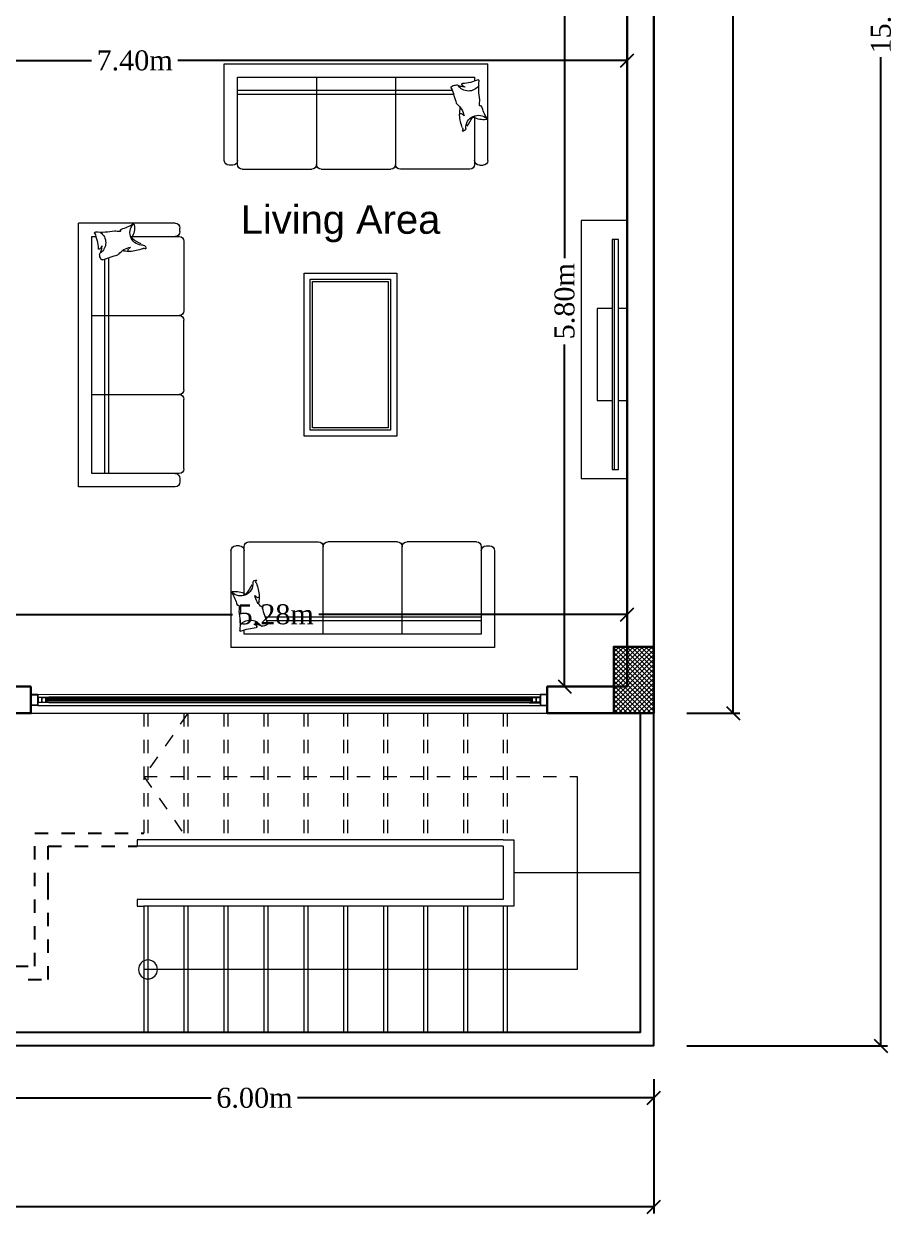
# Model space of a CAD drawing. Header units: millimetres. Extents: x 860 to 1444, y -43 to 267.
# Drawn here: x 1271.47 to 1278.01, y 216.62 to 225.61 of the extents above; entities that cross this region are included whole.
import ezdxf

# ---------------------------------------------------------------- set-up
doc = ezdxf.new("R2010")
doc.units = ezdxf.units.MM
doc.header["$MEASUREMENT"] = 0
doc.linetypes.add('VW-01 Strichlinie kurz', pattern=[0.15748, 0.07874, -0.07874])
for name, color, linetype, lineweight in [('Dimension', 250, 'Continuous', 9), ('furniture', 251, 'Continuous', 5), ('Furnitures', 251, 'Continuous', 5), ('HATCH', 252, 'Continuous', 5), ('WALL', 7, 'Continuous', 30)]:
    doc.layers.add(name, color=color, linetype=linetype, lineweight=lineweight)
doc.layers.add('Elevation', color=251, linetype='Continuous')
doc.layers.add('windows', color=252, linetype='Continuous')
doc.styles.add('Peshawa CENTER', font='times.ttf', dxfattribs={"height": 0.15})
doc.dimstyles.new('Peshawa', dxfattribs={"dimtxt": 0.15, "dimasz": 0.1, "dimexe": 0.05, "dimexo": 0.25, "dimgap": 0.05, "dimtad": 0, "dimtoh": 1, "dimzin": 0, "dimdsep": 46, "dimtxsty": 'Peshawa CENTER', "dimblk": 'OBLIQUE', "dimcen": 0.09, "dimclrd": 251, "dimclre": 251, "dimclrt": 7, "dimadec": 0, "dimazin": 0, "dimtfac": 1, "dimtofl": 0, "dimtmove": 0, "dimatfit": 3, "dimldrblk": 'NONE', "dimfxl": 0, "dimtolj": 1, "dimtzin": 0, "dimarcsym": 0})

# ---------------------------------------------------------------- blocks, each defined once
blk = doc.blocks.new('_Oblique')
at = {"color": 0, "linetype": 'ByBlock', "lineweight": -2}
blk.add_line((-0.5, -0.5), (0.5, 0.5), dxfattribs=at)
blk = doc.blocks.new('*D237')
at = {"layer": 'Defpoints', "color": 0, "transparency": 16777216}
for p in [(1276.2029, 233.5326), (1276.2029, 220.4326), (1276.8003, 220.4326)]:
    blk.add_point(p, dxfattribs=at)
at = {"layer": 'Dimension', "color": 251, "lineweight": -2, "transparency": 16777216}
for p, q in [((1276.4529, 233.5326), (1276.8503, 233.5326)), ((1276.8003, 233.5326), (1276.8003, 227.3545)), ((1276.8003, 220.4326), (1276.8003, 226.6108)), ((1276.4529, 220.4326), (1276.8503, 220.4326))]:
    blk.add_line(p, q, dxfattribs=at)
at = {"layer": 'Dimension', "color": 251, "lineweight": -2, "transparency": 16777216, "xscale": 0.1, "yscale": 0.1, "zscale": 0.1}
for p, rotation in [((1276.8003, 233.5326), 90), ((1276.8003, 220.4326), 270)]:
    blk.add_blockref('_Oblique', p, dxfattribs=dict(at, rotation=rotation))
at = {"layer": 'Dimension', "color": 7, "transparency": 16777216, "insert": (1276.8003, 226.9826), "char_height": 0.15, "attachment_point": 5, "rotation": 90, "style": 'Peshawa CENTER'}
blk.add_mtext('\\A1;13.10m', dxfattribs=at)
blk = doc.blocks.new('_None')
blk = doc.blocks.new('*D238')
at = {"layer": 'Defpoints', "color": 0, "transparency": 16777216}
for p in [(1276.2029, 233.5326), (1277.9106, 233.5326), (1276.2029, 217.9326)]:
    blk.add_point(p, dxfattribs=at)
at = {"layer": 'Dimension', "color": 251, "lineweight": -2, "transparency": 16777216}
for p, q in [((1276.4529, 233.5326), (1277.9606, 233.5326)), ((1277.9106, 233.5326), (1277.9106, 226.1045)), ((1277.9106, 217.9326), (1277.9106, 225.3608)), ((1276.4529, 217.9326), (1277.9606, 217.9326))]:
    blk.add_line(p, q, dxfattribs=at)
at = {"layer": 'Dimension', "color": 251, "lineweight": -2, "transparency": 16777216, "xscale": 0.1, "yscale": 0.1, "zscale": 0.1}
for p, rotation in [((1277.9106, 233.5326), 90), ((1277.9106, 217.9326), 270)]:
    blk.add_blockref('_Oblique', p, dxfattribs=dict(at, rotation=rotation))
at = {"layer": 'Dimension', "color": 7, "transparency": 16777216, "insert": (1277.9106, 225.7326), "char_height": 0.15, "attachment_point": 5, "rotation": 90, "style": 'Peshawa CENTER'}
blk.add_mtext('\\A1;15.60m', dxfattribs=at)
blk = doc.blocks.new('gggg')
at = {"layer": 'Dimension', "color": 18, "true_color": 0x000000}
for p, q in [((1347.4095, 10.3379), (1347.4095, 9.9379)), ((1350.1595, 9.9379), (1350.1595, 9.8879))]:
    blk.add_line(p, q, dxfattribs=at)
at = {"layer": 'Furnitures', "linetype": 'VW-01 Strichlinie kurz'}
for p, q in [((1347.3795, 11.3379), (1347.3795, 10.3879)), ((1347.4095, 11.3379), (1347.4095, 10.3879)), ((1347.6795, 11.3379), (1347.6795, 10.3879)), ((1347.7095, 11.3379), (1347.7095, 10.3879)), ((1347.9795, 11.3379), (1347.9795, 10.3879)), ((1348.0095, 11.3379), (1348.0095, 10.3879)), ((1348.2795, 11.3379), (1348.2795, 10.3879)), ((1348.3095, 11.3379), (1348.3095, 10.3879)), ((1348.5795, 11.3379), (1348.5795, 10.3879)), ((1348.6095, 11.3379), (1348.6095, 10.3879)), ((1348.8795, 11.3379), (1348.8795, 10.3879)), ((1348.9095, 11.3379), (1348.9095, 10.3879)), ((1349.1795, 11.3379), (1349.1795, 10.3879)), ((1349.2095, 11.3379), (1349.2095, 10.3879)), ((1349.4795, 11.3379), (1349.4795, 10.3879)), ((1349.5095, 11.3379), (1349.5095, 10.3879)), ((1349.7795, 11.3379), (1349.7795, 10.3879)), ((1349.7795, 11.3379), (1350.1095, 10.8629)), ((1349.8095, 11.3379), (1349.8095, 10.3879)), ((1350.0795, 11.3379), (1350.0795, 10.3879)), ((1350.1095, 11.3379), (1350.1095, 10.3879)), ((1350.1095, 10.8629), (1346.8545, 10.8629)), ((1350.1095, 10.8629), (1349.7795, 10.3879)), ((1350.1095, 10.3879), (1350.1595, 10.3879))]:
    blk.add_line(p, q, dxfattribs=at)
at = {"layer": 'Furnitures', "lineweight": 9}
for p, q in [((1346.8545, 10.8629), (1346.8545, 9.4129)), ((1347.3795, 10.3879), (1347.3295, 10.3879)), ((1347.3295, 10.3879), (1347.3295, 9.8879)), ((1347.4095, 10.3879), (1347.3795, 10.3879)), ((1347.4095, 10.3879), (1350.1095, 10.3879)), ((1347.4095, 10.3379), (1350.1595, 10.3379)), ((1350.1595, 10.3879), (1350.1595, 10.3379)), ((1346.3795, 10.1379), (1347.3295, 10.1379)), ((1347.3295, 9.8879), (1350.1095, 9.8879)), ((1347.3295, 9.8879), (1347.4095, 9.8879)), ((1347.3795, 9.8879), (1347.3795, 8.9379)), ((1347.4095, 9.9379), (1350.1595, 9.9379)), ((1347.4095, 9.8879), (1347.4095, 8.9379)), ((1347.6795, 9.8879), (1347.6795, 8.9379)), ((1347.7095, 9.8879), (1347.7095, 8.9379)), ((1347.9795, 9.8879), (1347.9795, 8.9379)), ((1348.0095, 9.8879), (1348.0095, 8.9379)), ((1348.2795, 9.8879), (1348.2795, 8.9379)), ((1348.3095, 9.8879), (1348.3095, 8.9379)), ((1348.5795, 9.8879), (1348.5795, 8.9379)), ((1348.6095, 9.8879), (1348.6095, 8.9379)), ((1348.8795, 9.8879), (1348.8795, 8.9379)), ((1348.9095, 9.8879), (1348.9095, 8.9379)), ((1349.1795, 9.8879), (1349.1795, 8.9379)), ((1349.2095, 9.8879), (1349.2095, 8.9379)), ((1349.4795, 9.8879), (1349.4795, 8.9379)), ((1349.5095, 9.8879), (1349.5095, 8.9379)), ((1349.7795, 9.8879), (1349.7795, 8.9379)), ((1349.8095, 9.8879), (1349.8095, 8.9379)), ((1350.0795, 9.8879), (1350.0795, 8.9379)), ((1350.1095, 9.8879), (1350.1095, 8.9379)), ((1350.1595, 9.8879), (1350.1095, 9.8879)), ((1346.8545, 9.4129), (1350.1095, 9.4129))]:
    blk.add_line(p, q, dxfattribs=at)
blk.add_circle((1350.0795, 9.4129), 0.0714, dxfattribs=at)
blk = doc.blocks.new('*U144')
at = {"layer": 'windows', "color": 253, "lineweight": 9}
for p, q in [((0.0001, -1.1401), (0.0005, 2.5631)), ((0.0612, 2.563), (0.0619, 2.563)), ((0.0827, -1.1401), (0.0823, 2.5631))]:
    blk.add_line(p, q, dxfattribs=at)
at = {"layer": 'windows', "color": 251, "lineweight": 9}
for p, q in [((0.0547, 2.4973), (0.0284, 2.5039)), ((0.0557, -1.0743), (0.0294, -1.0809))]:
    blk.add_line(p, q, dxfattribs=at)
at = {"layer": 'windows', "linetype": 'Continuous', "lineweight": 9}
for points in [[(0.0005, 2.5631), (0.0005, 2.6157), (0.0824, 2.6157), (0.0823, 2.563)], [(0.0593, 2.5352), (0.0593, 2.5352), (0.0592, 2.5611), (0.0237, 2.5611), (0.0237, 2.5352)], [(0.0237, 2.5336), (0.0237, 2.5336), (0.0237, 2.5336), (0.0237, 2.5336), (0.0238, 2.5056), (0.0238, 2.5056), (0.0593, 2.5056), (0.0593, 2.5056), (0.0593, 2.5336), (0.0593, 2.5056), (0.0593, 2.5336), (0.0593, 2.5336), (0.0593, 2.5336), (0.0593, 2.5336), (0.0593, 2.5336), (0.0593, 2.5336), (0.0237, 2.5336), (0.0237, 2.5336), (0.0237, 2.5336), (0.0237, 2.5336)], [(0.0284, 2.4973), (0.0547, 2.4973), (0.0547, 2.5039), (0.0284, 2.5039)], [(0.0001, -1.1401), (0.0001, -1.1928), (0.0827, -1.1927), (0.0827, -1.1401)], [(0.0248, -1.1107), (0.0248, -1.1107), (0.0248, -1.1107), (0.0248, -1.1107), (0.0248, -1.0826), (0.0248, -1.0826), (0.0603, -1.0826), (0.0603, -1.0826), (0.0603, -1.1107), (0.0603, -1.0826), (0.0603, -1.1107), (0.0603, -1.1107), (0.0603, -1.1107), (0.0603, -1.1107), (0.0603, -1.1107), (0.0603, -1.1107), (0.0248, -1.1107), (0.0248, -1.1107), (0.0248, -1.1107), (0.0248, -1.1107)], [(0.0603, -1.1122), (0.0603, -1.1122), (0.0603, -1.1381), (0.0248, -1.1381), (0.0248, -1.1123)], [(0.0294, -1.0744), (0.0557, -1.0743), (0.0557, -1.0809), (0.0294, -1.0809)]]:
    blk.add_lwpolyline(points, close=True, dxfattribs=at)
for points in [[(0.0031, 2.5683), (0.0031, 2.6104, -0.414214), (0.0058, 2.6131), (0.0771, 2.613, -0.414214), (0.0797, 2.6104), (0.0797, 2.5683, -0.414214), (0.0771, 2.5657), (0.0057, 2.5657, -0.414214)], [(0.0027, -1.1454), (0.0027, -1.1875, 0.414214), (0.0054, -1.1901), (0.0774, -1.1901, 0.414214), (0.08, -1.1874), (0.08, -1.1454, 0.414214), (0.0774, -1.1427), (0.0054, -1.1428, 0.414214)]]:
    blk.add_lwpolyline(points, format="xyb", close=True, dxfattribs=at)
for points in [[(0.0619, 2.5631), (0.0619, 2.5039), (0.0619, 2.4842), (0.058, 2.4841), (0.058, 2.4868), (0.0593, 2.4868), (0.0593, 2.5039), (0.0238, 2.5039), (0.0238, 2.4868), (0.0251, 2.4868), (0.0251, 2.4841), (0.0211, 2.4841), (0.0211, 2.5039), (0.0211, 2.5631), (0.0619, 2.5631), (0.0237, 2.5631)], [(0.0629, -1.1401), (0.0629, -1.0809), (0.0629, -1.0612), (0.059, -1.0612), (0.059, -1.0638), (0.0603, -1.0638), (0.0603, -1.0809), (0.0248, -1.0809), (0.0248, -1.0638), (0.0261, -1.0638), (0.0261, -1.0612), (0.0221, -1.0612), (0.0221, -1.0809), (0.0222, -1.1401), (0.0629, -1.1401), (0.0248, -1.1401)]]:
    blk.add_lwpolyline(points, dxfattribs=at)
at = {"layer": 'windows', "color": 253, "lineweight": 9}
for points in [[(0.0221, -1.0612), (0.0211, 2.4841)], [(0.0619, 2.4842), (0.0629, -1.0612)]]:
    blk.add_lwpolyline(points, dxfattribs=at)
at = {"layer": 'windows', "color": 251, "lineweight": 9}
for points in [[(0.0547, 2.5039), (0.0284, 2.4973)], [(0.0557, -1.0809), (0.0294, -1.0744)]]:
    blk.add_lwpolyline(points, dxfattribs=at)
at = {"layer": 'windows', "lineweight": 9}
for points in [[(0.0294, -1.0744), (0.0284, 2.4973), (0.0363, 2.4973), (0.0373, -1.0743)], [(0.0557, -1.0743), (0.0547, 2.4973), (0.0468, 2.4973), (0.0478, -1.0743)]]:
    blk.add_lwpolyline(points, close=True, dxfattribs=at)
at = {"layer": 'windows', "color": 251, "lineweight": 9}
for points in [[(0.0468, 2.4973), (0.0363, 2.4973), (0.0363, 2.4881), (0.0468, 2.4881)], [(0.0455, 2.496), (0.0376, 2.496), (0.0376, 2.4894), (0.0455, 2.4894)], [(0.0478, -1.0651), (0.0373, -1.0651), (0.0373, -1.0743), (0.0478, -1.0743)], [(0.0465, -1.0665), (0.0386, -1.0665), (0.0386, -1.073), (0.0465, -1.073)]]:
    blk.add_lwpolyline(points, close=True, dxfattribs=at)
for centre, start, end in [((0.0248, 2.4806), 2.87925, 86.40836), ((0.0583, 2.4806), 93.64456, 177.17367), ((0.0258, -1.0577), 273.64456, 357.17367), ((0.0593, -1.0577), 182.87925, 266.40836)]:
    blk.add_arc(centre, 0.00351, start, end, dxfattribs=at)
blk = doc.blocks.new('tv02')
at = {"layer": 'Furnitures', "lineweight": 5}
for p, q in [((151.753, -265.462), (152.153, -265.462)), ((151.753, -267.705), (151.753, -265.462)), ((152.153, -265.462), (152.153, -267.705)), ((152.153, -267.705), (151.753, -267.705))]:
    blk.add_line(p, q, dxfattribs=at)
at = {"layer": 'Furnitures'}
blk.add_line((151.862, -267.627), (151.862, -265.627), dxfattribs=at)
for points in [[(151.827, -265.627), (151.883, -265.627), (151.883, -267.627), (151.827, -267.627), (151.827, -265.627)], [(151.753, -266.627), (151.753, -266.227), (151.827, -266.227)], [(151.883, -266.227), (152.013, -266.227), (152.013, -267.027), (151.883, -267.027)], [(151.827, -267.027), (151.753, -267.027), (151.753, -266.427)]]:
    blk.add_lwpolyline(points, dxfattribs=at)
blk = doc.blocks.new('gkhl')
at = {"layer": 'Furnitures', "lineweight": 9, "ltscale": 5}
for p, q in [((1303.4187, 150.3024), (1303.9987, 150.3024)), ((1304.0787, 150.3024), (1304.6587, 150.3024)), ((1305.3187, 150.3024), (1304.7387, 150.3024)), ((1303.2687, 150.2294), (1303.2687, 149.4224)), ((1303.3387, 150.2694), (1303.3087, 150.2694)), ((1303.3787, 150.2624), (1303.3787, 149.5324)), ((1304.0387, 149.5324), (1304.0387, 150.2624)), ((1304.6987, 149.5324), (1304.6987, 150.2624)), ((1305.3587, 149.8563), (1305.3587, 150.2624)), ((1305.3987, 150.2694), (1305.4287, 150.2694)), ((1305.4687, 150.2294), (1305.4687, 149.4224)), ((1303.3787, 149.6754), (1305.1822, 149.6754)), ((1303.3787, 149.6424), (1305.1706, 149.6424)), ((1303.3787, 149.5324), (1305.3587, 149.5324)), ((1305.3587, 149.5324), (1305.3587, 149.567)), ((1303.2687, 149.4224), (1305.4687, 149.4224))]:
    blk.add_line(p, q, dxfattribs=at)
for centre, radius, start, end in [((1303.4187, 150.2624), 0.04, 90, 180), ((1303.9987, 150.2624), 0.04, 0, 90), ((1304.0787, 150.2624), 0.04, 90, 180), ((1304.6587, 150.2624), 0.04, 0, 90), ((1304.7387, 150.2624), 0.04, 90, 180), ((1305.3187, 150.2624), 0.04, 0, 90), ((1303.3087, 150.2294), 0.04, 90, 180), ((1303.3387, 150.2294), 0.04, 0, 90), ((1305.3987, 150.2294), 0.04, 90, 180), ((1305.3987, 150.2294), 0.04, 90, 180), ((1305.4287, 150.2294), 0.04, 0, 90), ((1305.7051, 149.7999), 0.4758, 160.66068, 173.87439), ((1305.2608, 149.96), 0.0244, 4.94756, 106.19913), ((1305.2431, 149.9695), 0.0177, 317.41381, 52.09543), ((1305.3889, 149.9557), 0.104, 176.48246, 314.30727), ((1306.3824, 150.5431), 1.2409, 208.86318, 212.88971), ((1305.4317, 149.7212), 0.1679, 81.61755, 119.57576), ((1305.1098, 149.8869), 0.1634, 307.56554, 349.07897), ((1305.2444, 149.8484), 0.0126, 169.54749, 318.53415), ((1305.4857, 149.8369), 0.2516, 179.06923, 191.46193), ((1305.3591, 149.747), 0.1405, 129.18687, 138.53415), ((1305.3457, 149.8726), 0.0063, 212.88971, 299.57576), ((1305.9198, 149.6185), 0.5273, 150.53019, 162.522), ((1305.4552, 149.881), 0.0063, 330.53019, 81.61755), ((1303.9402, 150.0932), 1.3104, 339.05177, 344.84788), ((1305.2172, 149.7474), 0.0126, 127.56554, 164.84788), ((1305.9198, 149.6185), 0.5273, 168.47141, 186.0168), ((1305.4061, 149.7671), 0.0063, 68.05254, 179.43305), ((1305.6514, 149.7646), 0.2516, 179.43305, 189.3248), ((1305.4108, 149.7788), 0.0063, 248.05254, 342.522), ((1305.1757, 149.6202), 0.0126, 159.05177, 242.8696), ((1305.2151, 149.697), 0.099, 242.8696, 267.20377), ((1305.2767, 149.4854), 0.1309, 88.95709, 120.49128), ((1305.3067, 149.5447), 0.1048, 34.84937, 145.97881), ((1305.2577, 149.5932), 0.0063, 150.44303, 266.00527), ((1305.2884, 149.5758), 0.0416, 102.95248, 150.44303), ((1305.2281, 149.1682), 0.4197, 67.78258, 86.00527), ((1305.3891, 149.5626), 0.0063, 247.78258, 6.0168)]:
    blk.add_arc(centre, radius, start, end, dxfattribs=at)
blk = doc.blocks.new('*D252')
at = {"layer": 'Defpoints', "color": 0, "transparency": 16777216}
for p in [(1276.003, 226.4237), (1275.5338, 220.6326), (1276.0029, 220.6326)]:
    blk.add_point(p, dxfattribs=at)
at = {"layer": 'HATCH', "color": 251, "lineweight": -2, "transparency": 16777216}
for p, q in [((1275.753, 226.4237), (1275.4838, 226.4237)), ((1275.5338, 226.4237), (1275.5338, 223.8523)), ((1275.5338, 220.6326), (1275.5338, 223.204)), ((1275.7529, 220.6326), (1275.4838, 220.6326))]:
    blk.add_line(p, q, dxfattribs=at)
at = {"layer": 'HATCH', "color": 251, "lineweight": -2, "transparency": 16777216, "xscale": 0.1, "yscale": 0.1, "zscale": 0.1}
for p, rotation in [((1275.5338, 226.4237), 90), ((1275.5338, 220.6326), 270)]:
    blk.add_blockref('_Oblique', p, dxfattribs=dict(at, rotation=rotation))
at = {"layer": 'HATCH', "color": 7, "transparency": 16777216, "insert": (1275.5338, 223.5282), "char_height": 0.15, "attachment_point": 5, "rotation": 90, "style": 'Peshawa CENTER'}
blk.add_mtext('\\A1;5.80m', dxfattribs=at)
blk = doc.blocks.new('*D254')
at = {"layer": 'Defpoints', "color": 0, "transparency": 16777216}
for p in [(1270.7229, 221.1744), (1276.0029, 221.1744), (1276.0029, 221.1744)]:
    blk.add_point(p, dxfattribs=at)
at = {"layer": 'HATCH', "color": 251, "lineweight": -2, "transparency": 16777216}
for p, q in [((1270.7229, 221.4244), (1270.7229, 221.2244)), ((1276.0029, 221.4244), (1276.0029, 221.2244)), ((1270.7229, 221.1744), (1273.0387, 221.1744)), ((1276.0029, 221.1744), (1273.6871, 221.1744))]:
    blk.add_line(p, q, dxfattribs=at)
at = {"layer": 'HATCH', "color": 251, "lineweight": -2, "transparency": 16777216, "xscale": 0.1, "yscale": 0.1, "zscale": 0.1, "rotation": 180}
blk.add_blockref('_Oblique', (1270.7229, 221.1744), dxfattribs=at)
at = {"layer": 'HATCH', "color": 251, "lineweight": -2, "transparency": 16777216, "xscale": 0.1, "yscale": 0.1, "zscale": 0.1}
blk.add_blockref('_Oblique', (1276.0029, 221.1744), dxfattribs=at)
at = {"layer": 'HATCH', "color": 7, "transparency": 16777216, "insert": (1273.3629, 221.1744), "char_height": 0.15, "attachment_point": 5, "style": 'Peshawa CENTER'}
blk.add_mtext('\\A1;5.28m', dxfattribs=at)
blk = doc.blocks.new('*D260')
at = {"layer": 'Defpoints', "color": 0, "transparency": 16777216}
for p in [(1276.0029, 225.3364), (1268.6029, 225.0103), (1276.0029, 225.0103)]:
    blk.add_point(p, dxfattribs=at)
at = {"layer": 'HATCH', "color": 251, "lineweight": -2, "transparency": 16777216}
for p, q in [((1268.6029, 225.2603), (1268.6029, 225.3864)), ((1268.6029, 225.3364), (1271.9776, 225.3364)), ((1276.0029, 225.3364), (1272.6282, 225.3364)), ((1276.0029, 225.2603), (1276.0029, 225.3864))]:
    blk.add_line(p, q, dxfattribs=at)
at = {"layer": 'HATCH', "color": 251, "lineweight": -2, "transparency": 16777216, "xscale": 0.1, "yscale": 0.1, "zscale": 0.1, "rotation": 180}
blk.add_blockref('_Oblique', (1268.6029, 225.3364), dxfattribs=at)
at = {"layer": 'HATCH', "color": 251, "lineweight": -2, "transparency": 16777216, "xscale": 0.1, "yscale": 0.1, "zscale": 0.1}
blk.add_blockref('_Oblique', (1276.0029, 225.3364), dxfattribs=at)
at = {"layer": 'HATCH', "color": 7, "transparency": 16777216, "insert": (1272.3029, 225.3364), "char_height": 0.15, "attachment_point": 5, "style": 'Peshawa CENTER'}
blk.add_mtext('\\A1;7.40m', dxfattribs=at)
blk = doc.blocks.new('*D261')
at = {"layer": 'Defpoints', "color": 0, "transparency": 16777216}
for p in [(1264.2029, 217.9326), (1276.2029, 217.9326), (1276.2029, 216.723)]:
    blk.add_point(p, dxfattribs=at)
at = {"layer": 'Dimension', "color": 251, "lineweight": -2, "transparency": 16777216}
for p, q in [((1264.2029, 217.6826), (1264.2029, 216.673)), ((1276.2029, 217.6826), (1276.2029, 216.673)), ((1264.2029, 216.723), (1269.8311, 216.723)), ((1276.2029, 216.723), (1270.5747, 216.723))]:
    blk.add_line(p, q, dxfattribs=at)
at = {"layer": 'Dimension', "color": 251, "lineweight": -2, "transparency": 16777216, "xscale": 0.1, "yscale": 0.1, "zscale": 0.1, "rotation": 180}
blk.add_blockref('_Oblique', (1264.2029, 216.723), dxfattribs=at)
at = {"layer": 'Dimension', "color": 251, "lineweight": -2, "transparency": 16777216, "xscale": 0.1, "yscale": 0.1, "zscale": 0.1}
blk.add_blockref('_Oblique', (1276.2029, 216.723), dxfattribs=at)
at = {"layer": 'Dimension', "color": 7, "transparency": 16777216, "insert": (1270.2029, 216.723), "char_height": 0.15, "attachment_point": 5, "style": 'Peshawa CENTER'}
blk.add_mtext('\\A1;12.00m', dxfattribs=at)
blk = doc.blocks.new('*D240')
at = {"layer": 'Defpoints', "color": 0, "transparency": 16777216}
for p in [(1270.2029, 217.9326), (1276.2029, 217.9326), (1276.2029, 217.5419)]:
    blk.add_point(p, dxfattribs=at)
at = {"layer": 'Dimension', "color": 251, "lineweight": -2, "transparency": 16777216}
for p, q in [((1270.2029, 217.6826), (1270.2029, 217.4919)), ((1276.2029, 217.6826), (1276.2029, 217.4919)), ((1270.2029, 217.5419), (1272.8782, 217.5419)), ((1276.2029, 217.5419), (1273.5276, 217.5419))]:
    blk.add_line(p, q, dxfattribs=at)
at = {"layer": 'Dimension', "color": 251, "lineweight": -2, "transparency": 16777216, "xscale": 0.1, "yscale": 0.1, "zscale": 0.1, "rotation": 180}
blk.add_blockref('_Oblique', (1270.2029, 217.5419), dxfattribs=at)
at = {"layer": 'Dimension', "color": 251, "lineweight": -2, "transparency": 16777216, "xscale": 0.1, "yscale": 0.1, "zscale": 0.1}
blk.add_blockref('_Oblique', (1276.2029, 217.5419), dxfattribs=at)
at = {"layer": 'Dimension', "color": 7, "transparency": 16777216, "insert": (1273.2029, 217.5419), "char_height": 0.15, "attachment_point": 5, "style": 'Peshawa CENTER'}
blk.add_mtext('\\A1;6.00m', dxfattribs=at)

msp = doc.modelspace()

# ---------------------------------------------------------------- hatches: boundary and pattern name
at = {"layer": 'furniture'}
h = msp.add_hatch(dxfattribs=at)
h.set_pattern_fill('ANSI37', color=1, scale=0.2)
h.set_pattern_definition([(45, (-191.274138, 231.921146), (-0.01767766953, 0.01767766953), []), (135, (-191.274138, 231.921146), (-0.01767766953, -0.01767766953), [])])
h.paths.add_polyline_path([(1275.9029, 220.43263), (1276.2029, 220.43263), (1276.2029, 220.93263), (1275.9029, 220.93263)])

# ---------------------------------------------------------------- linework, layer by layer
for p, q in [((1276.0029, 220.63263), (1276.0029, 226.54311)), ((1276.2029, 220.43263), (1276.2029, 226.54311)), ((1276.1029, 218.03263), (1276.1029, 220.43263)), ((1276.2029, 217.93263), (1276.2029, 220.43263)), ((1276.1029, 218.03263), (1270.2029, 218.03263)), ((1276.2029, 217.93263), (1270.2029, 217.93263))]:
    msp.add_line(p, q)
at = {"layer": 'Elevation', "linetype": 'VW-01 Strichlinie kurz'}
for p, q in [((1271.55292, 218.53263), (1271.55292, 219.53263)), ((1271.55292, 219.53263), (1272.3729, 219.53263)), ((1271.65292, 219.13263), (1271.65292, 219.43263)), ((1271.65292, 219.43263), (1272.3229, 219.43263)), ((1271.65292, 218.43263), (1271.65292, 219.13263)), ((1270.80292, 218.53263), (1271.55292, 218.53263)), ((1270.70292, 218.43263), (1271.65292, 218.43263))]:
    msp.add_line(p, q, dxfattribs=at)
at = {"layer": 'Furnitures'}
for points in [[(1273.5759, 222.51324), (1273.5759, 223.73935), (1274.27174, 223.73935), (1274.27174, 222.51324)], [(1274.22535, 222.55963), (1273.62229, 222.55963), (1273.62229, 223.69296), (1274.22535, 223.69296)], [(1274.20783, 222.57715), (1273.63982, 222.57715), (1273.63982, 223.67543), (1274.20783, 223.67543)]]:
    msp.add_lwpolyline(points, close=True, dxfattribs=at)
at = {"layer": 'HATCH', "color": 18, "true_color": 0x000000}
msp.add_line((1271.5229, 220.43263), (1275.40027, 220.43395), dxfattribs=at)
at = {"layer": 'WALL'}
msp.add_lwpolyline([(1276.0029, 226.54311), (1276.0029, 220.63263), (1275.4029, 220.63263), (1275.4029, 220.43263), (1276.2029, 220.43263), (1276.2029, 226.54311), (1276.0029, 226.54311)], dxfattribs=at)
for points in [[(1271.5229, 220.63263), (1270.7229, 220.63263), (1270.7229, 222.55263), (1269.7029, 222.55263), (1269.7029, 222.43263), (1270.6029, 222.43263), (1270.6029, 220.63263), (1270.1029, 220.63263), (1270.1029, 220.43263), (1271.5229, 220.43263)], [(1275.9029, 220.43263), (1276.2029, 220.43263), (1276.2029, 220.93263), (1275.9029, 220.93263)]]:
    msp.add_lwpolyline(points, close=True, dxfattribs=at)

# ---------------------------------------------------------------- block references
at = {"layer": 'Dimension', "color": 18, "true_color": 0x000000, "xscale": -1}
msp.add_blockref('gggg', (2622.48242, 209.09473), dxfattribs=at)
at = {"layer": 'furniture', "xscale": -0.864, "yscale": 0.864, "zscale": 0.864}
msp.add_blockref('tv02', (1407.11753, 453.49328), dxfattribs=at)
at = {"layer": 'Furnitures', "xscale": -0.9, "yscale": 0.9, "zscale": 0.9}
for p, rotation in [((100.03464, 359.79207), 180), ((1137.40105, -950.80776), 270)]:
    msp.add_blockref('gkhl', p, dxfattribs=dict(at, rotation=rotation))
at = {"layer": 'HATCH', "xscale": -0.9, "yscale": 0.9, "zscale": 0.9}
msp.add_blockref('gkhl', (2447.9483, 86.44762), dxfattribs=at)
at = {"layer": 'windows', "xscale": -1.018804115839316, "yscale": 1.018804115839316, "zscale": 1.018804115839316, "rotation": 269.9999022736806}
msp.add_blockref('*U144', (1272.73806, 220.49045), dxfattribs=at)

# ---------------------------------------------------------------- texts
at = {"insert": (1274.59952, 224.24976), "char_height": 0.2146271, "attachment_point": 3, "style": 'Peshawa CENTER'}
msp.add_mtext_dynamic_manual_height_columns('{\\fArial|b0|i0|c0|p34;Living Area}', width=4.9932582, gutter_width=1.2476, heights=[0], dxfattribs=at)

# ---------------------------------------------------------------- dimensions: what is measured, and where the dimension line sits
at = {"layer": 'Dimension', "color": 18, "true_color": 0x000000}
for base, p1, p2, picture, middle in [((1276.8003, 220.43263), (1276.2029, 233.53263), (1276.2029, 220.43263), '*D237', (1276.8003, 226.98263)), ((1277.91059, 233.53263), (1276.2029, 217.93263), (1276.2029, 233.53263), '*D238', (1277.91059, 225.73263))]:
    dim = msp.add_linear_dim(base=base, p1=p1, p2=p2, angle=90, dimstyle='Peshawa', override={"dimpost": 'm'}, dxfattribs=at)
    dim.commit()
    dim.dimension.update_dxf_attribs({"geometry": picture, "text_midpoint": middle})
dim = msp.add_linear_dim(base=(1276.2029, 216.72295), p1=(1264.2029, 217.93263), p2=(1276.2029, 217.93263), dimstyle='Peshawa', override={"dimpost": 'm'}, dxfattribs=at)
dim.commit()
dim.dimension.update_dxf_attribs({"geometry": '*D261', "text_midpoint": (1270.2029, 216.72295), "dimtype": 160})
dim = msp.add_linear_dim(base=(1276.2029, 217.54185), p1=(1270.2029, 217.93263), p2=(1276.2029, 217.93263), dimstyle='Peshawa', override={"dimpost": 'm'}, dxfattribs=at)
dim.commit()
dim.dimension.update_dxf_attribs({"geometry": '*D240', "text_midpoint": (1273.2029, 217.54185)})
at = {"layer": 'HATCH', "color": 18, "true_color": 0x000000}
dim = msp.add_linear_dim(base=(1275.53381, 220.63263), p1=(1276.00297, 226.4237), p2=(1276.0029, 220.63263), angle=90, text='5.80m', dimstyle='Peshawa', override={"dimpost": 'm'}, dxfattribs=at)
dim.commit()
dim.dimension.update_dxf_attribs({"geometry": '*D252', "text_midpoint": (1275.53381, 223.52817)})
for base, p1, p2, picture, middle in [((1276.0029, 225.33643), (1268.6029, 225.01034), (1276.0029, 225.01034), '*D260', (1272.3029, 225.33643)), ((1276.0029, 221.17435), (1270.7229, 221.17435), (1276.0029, 221.17435), '*D254', (1273.3629, 221.17435))]:
    dim = msp.add_linear_dim(base=base, p1=p1, p2=p2, dimstyle='Peshawa', override={"dimpost": 'm'}, dxfattribs=at)
    dim.commit()
    dim.dimension.update_dxf_attribs({"geometry": picture, "text_midpoint": middle})

doc.saveas('drawing.dxf')
